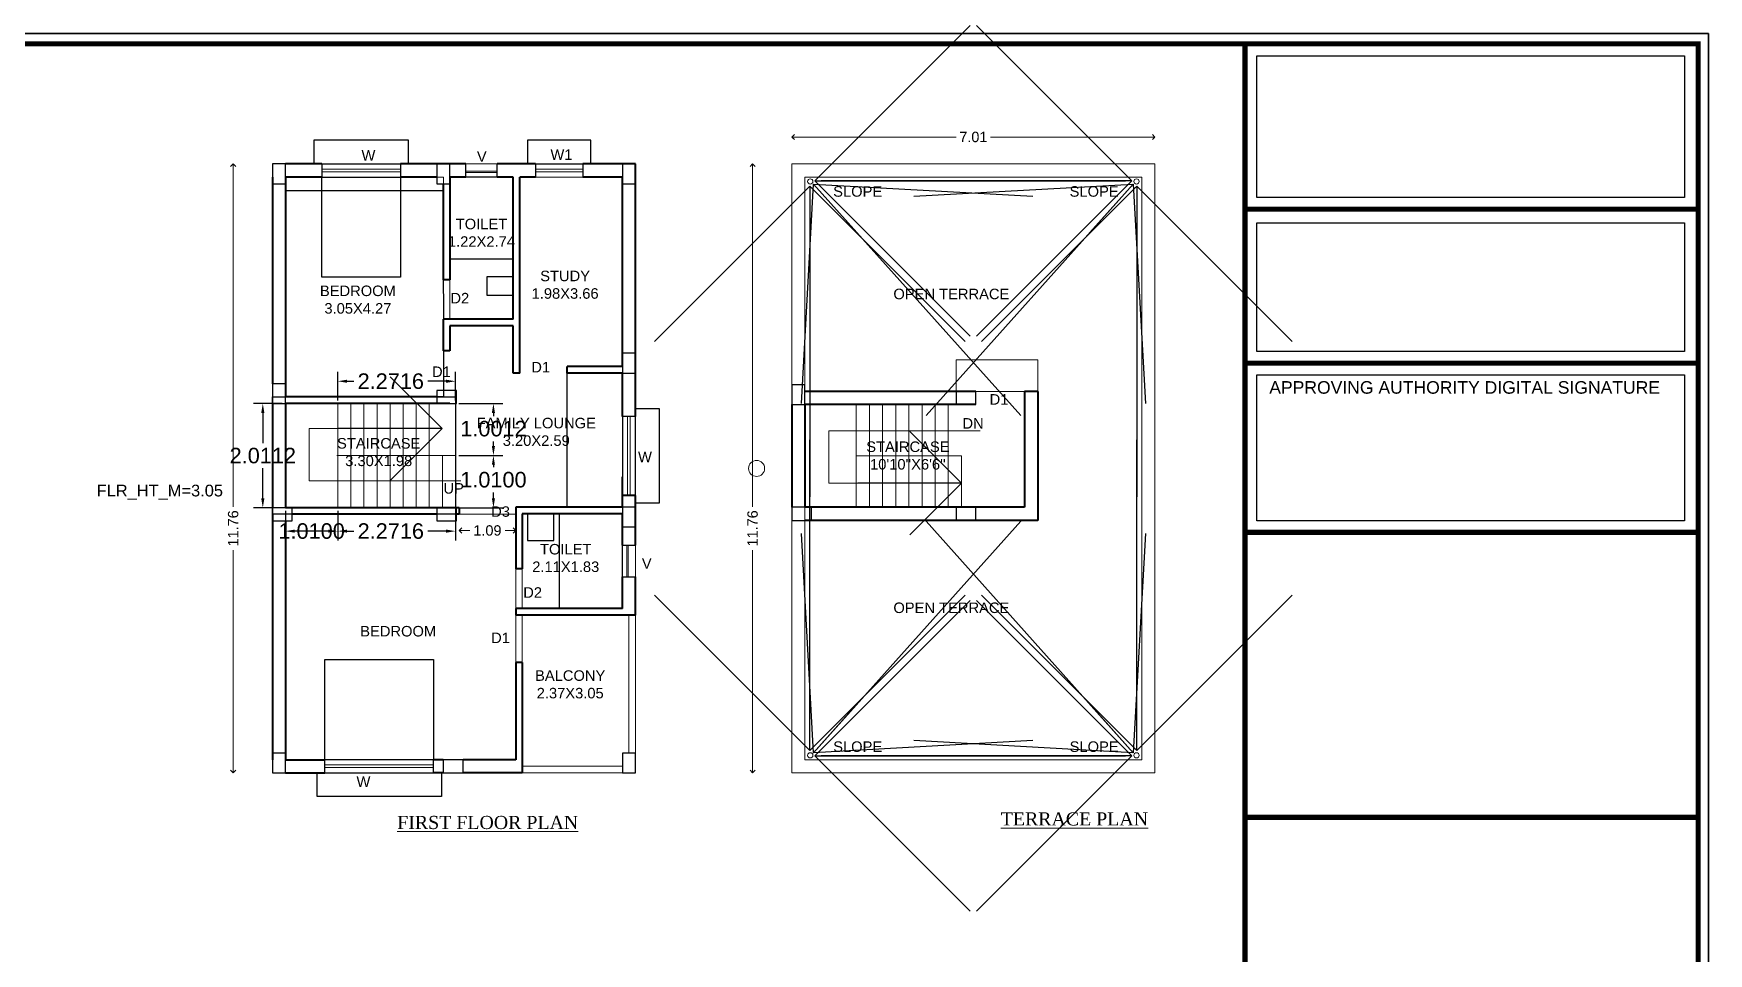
# Model space of a CAD drawing. Header units: metres. Extents: x -9628 to -9500, y 28655 to 28805.
# Drawn here: x -9599.36 to -9567.01, y 28786.89 to 28804.66 of the extents above; entities that cross this region are included whole.
import ezdxf

# ---------------------------------------------------------------- set-up
doc = ezdxf.new("R2010")
doc.units = ezdxf.units.M
doc.header["$PDMODE"] = 34
doc.header["$PDSIZE"] = -15
doc.linetypes.add('CONTINULUS', pattern=[0])
doc.linetypes.add('DASHED', pattern=[0])
for name, color, linetype, plot in [('BLK_1_FLR_0_BATH', 3, 'Continuous', False), ('BLK_1_FLR_1_ROOM_1_LIGHT_VENTILATION_1', 7, 'Continuous', False), ('BLK_1_FLR_1_ROOM_2_LIGHT_VENTILATION_1', 7, 'Continuous', False), ('BLK_1_FLR_1_STAIR_1', 7, 'Continuous', False), ('BLK_1_FLR_1_WATER_CLOSET', 2, 'Continuous', False)]:
    doc.layers.add(name, color=color, linetype=linetype, plot=plot)
for name, color, linetype, lineweight in [('BLK_1_FLR_1_BLT_UP_AREA', 11, 'DASHED', 9), ('BLK_1_FLR_1_EXIT_WIDTH_DOOR', 7, 'Continuous', 0), ('BLK_1_FLR_1_REGULAR_ROOM_1', 1, 'DASHED', 9), ('BLK_1_FLR_1_REGULAR_ROOM_2', 1, 'DASHED', 9), ('BLK_1_FLR_1_ROOF_AREA', 7, 'Continuous', 0), ('BLK_1_FLR_1_STAIR_1_FLIGHT_1', 7, 'Continuous', 0), ('BLK_1_FLR_1_STAIR_1_FLIGHT_2', 7, 'Continuous', 0), ('BLK_1_FLR_1_STAIR_1_LANDING_1', 7, 'Continuous', 0), ('BUA TOTAL', 3, 'Continuous', 30), ('Chajja', 23, 'DASHED', 9), ('column', 1, 'Continuous', 25), ('Dim.', 7, 'Continuous', 13), ('dw text', 94, 'Continuous', 9), ('elevation', 5, 'Continuous', 13), ('FORMAT LINE', 7, 'Continuous', 25), ('PLAN', 7, 'Continuous', 40), ('rm text', 7, 'Continuous', 18), ('RM TXT', 7, 'Continuous', 20), ('SEC LINE', 3, 'Continuous', 20), ('TEXT', 7, 'Continuous', 20), ('TEXT-D-W', 3, 'Continuous', 20), ('WALL', 7, 'Continuous', 25), ('win', 5, 'Continuous', 13)]:
    doc.layers.add(name, color=color, linetype=linetype, lineweight=lineweight)
doc.layers.add('BLK_1_FLR_1_BLT_UP_AREA_DEDUCT', color=25, linetype='Continuous', true_color=0x995f4c, plot=False)
doc.layers.add('BLK_1_FLR_1_CARPET_AREA', color=25, linetype='Continuous', true_color=0x995f4c)
doc.layers.add('BLK_1_FLR_1_CHAJJA', color=7, linetype='Continuous')
doc.styles.add('Arial', font='arial.ttf', dxfattribs={"height": 0.2})
doc.styles.get("Standard").update_dxf_attribs({"font": 'arial.ttf', "height": 0.25})
doc.styles.add('STYLE1', font='arial.ttf', dxfattribs={"height": 0.3})
doc.styles.add('style2', font='arial.ttf', dxfattribs={"height": 0.3})
doc.dimstyles.new('Copy of Standard', dxfattribs={"dimtxt": 9, "dimasz": 2, "dimexe": 0.125, "dimexo": 0.125, "dimgap": 0, "dimtad": 0, "dimtoh": 1, "dimdec": 0, "dimlfac": -1, "dimzin": 0, "dimdsep": 46, "dimlunit": 4, "dimtxsty": 'Arial', "dimblk": 'OBLIQUE', "dimcen": 10, "dimse1": 1, "dimse2": 1, "dimclrd": 54, "dimclre": 252, "dimclrt": 256, "dimadec": 8, "dimazin": 0, "dimtfac": 1, "dimtdec": 0, "dimtofl": 0, "dimtmove": 1, "dimatfit": 3, "dimldrblk": 'OPEN90', "dimfxl": 0.125, "dimtolj": 1, "dimtzin": 0, "dimlwd": 0, "dimlwe": -1, "dimarcsym": 0})
doc.dimstyles.new('INT DIM', dxfattribs={"dimtxt": 0.3, "dimasz": 0.1, "dimexe": 0.18, "dimexo": 0.0625, "dimgap": 0.09, "dimtad": 0, "dimzin": 0, "dimdsep": 46, "dimtxsty": 'style2', "dimblk": 'OPEN90', "dimcen": 0.09, "dimse1": 1, "dimse2": 1, "dimclrd": 250, "dimclrt": 256, "dimadec": 0, "dimazin": 0, "dimtfac": 1, "dimtofl": 0, "dimtmove": 0, "dimatfit": 3, "dimfxl": 0.18, "dimtolj": 1, "dimtzin": 0, "dimlwd": -1, "dimarcsym": 0})
doc.dimstyles.get("Standard").update_dxf_attribs({"dimtxt": 0.9, "dimasz": 0.18, "dimexe": 0.18, "dimexo": 0.0625, "dimgap": 0.09, "dimtad": 0, "dimtih": 1, "dimtoh": 1, "dimdec": 4, "dimzin": 0, "dimdsep": 46, "dimtxsty": 'STYLE1', "dimcen": 0.09, "dimadec": 0, "dimazin": 0, "dimtfac": 1, "dimtdec": 4, "dimtofl": 0, "dimtmove": 0, "dimatfit": 3, "dimfxl": 1, "dimtolj": 1, "dimtzin": 0, "dimarcsym": 0})

# ---------------------------------------------------------------- blocks, each defined once
blk = doc.blocks.new('_Oblique')
at = {"color": 0, "linetype": 'ByBlock', "lineweight": -2}
blk.add_line((-0.5, -0.5), (0.5, 0.5), dxfattribs=at)
blk = doc.blocks.new('_Open90')
at = {"layer": 'PLAN', "color": 0, "lineweight": -2}
for p, q in [((-0.5, 0.5), (0, 0)), ((0, 0), (-1, 0)), ((0, 0), (-0.5, -0.5))]:
    blk.add_line(p, q, dxfattribs=at)
blk = doc.blocks.new('*D12')
at = {"layer": 'Defpoints', "color": 0, "ltscale": 0.05, "transparency": 16777216}
for p in [(-9595.507, 28802.142), (-9594.751, 28802.142), (-9594.751, 28790.382)]:
    blk.add_point(p, dxfattribs=at)
at = {"layer": 'Dim.', "color": 250, "ltscale": 0.05, "transparency": 16777216}
for p, q in [((-9595.507, 28802.042), (-9595.507, 28795.521)), ((-9595.507, 28790.482), (-9595.507, 28794.685))]:
    blk.add_line(p, q, dxfattribs=at)
at = {"layer": 'Dim.', "color": 250, "ltscale": 0.05, "transparency": 16777216, "xscale": 0.1, "yscale": 0.1, "zscale": 0.1}
for p, rotation in [((-9595.507, 28802.142), 90), ((-9595.507, 28790.382), 270)]:
    blk.add_blockref('_Open90', p, dxfattribs=dict(at, rotation=rotation))
at = {"layer": 'Dim.', "ltscale": 0.05, "transparency": 16777216, "insert": (-9595.507, 28795.103), "char_height": 0.2, "attachment_point": 5, "rotation": 90, "style": 'Arial'}
blk.add_mtext('\\A1;11.76', dxfattribs=at)
blk = doc.blocks.new('*D13')
at = {"layer": 'Defpoints', "color": 0, "ltscale": 0.05, "transparency": 16777216}
for p in [(-9584.718, 28802.662), (-9584.718, 28802.142), (-9577.705, 28802.142)]:
    blk.add_point(p, dxfattribs=at)
at = {"layer": 'Dim.', "color": 250, "ltscale": 0.05, "transparency": 16777216}
for p, q in [((-9584.618, 28802.662), (-9581.541, 28802.662)), ((-9577.805, 28802.662), (-9580.882, 28802.662))]:
    blk.add_line(p, q, dxfattribs=at)
at = {"layer": 'Dim.', "color": 250, "ltscale": 0.05, "transparency": 16777216, "xscale": 0.1, "yscale": 0.1, "zscale": 0.1, "rotation": 180}
blk.add_blockref('_Open90', (-9584.718, 28802.662), dxfattribs=at)
at = {"layer": 'Dim.', "color": 250, "ltscale": 0.05, "transparency": 16777216, "xscale": 0.1, "yscale": 0.1, "zscale": 0.1}
blk.add_blockref('_Open90', (-9577.705, 28802.662), dxfattribs=at)
at = {"layer": 'Dim.', "ltscale": 0.05, "transparency": 16777216, "insert": (-9581.212, 28802.662), "char_height": 0.2, "attachment_point": 5, "style": 'Arial'}
blk.add_mtext('\\A1;7.01', dxfattribs=at)
blk = doc.blocks.new('*D14')
at = {"layer": 'Defpoints', "color": 0, "ltscale": 0.05, "transparency": 16777216}
for p in [(-9585.475, 28802.142), (-9584.718, 28802.142), (-9584.718, 28790.382)]:
    blk.add_point(p, dxfattribs=at)
at = {"layer": 'Dim.', "color": 250, "ltscale": 0.05, "transparency": 16777216}
for p, q in [((-9585.475, 28802.042), (-9585.475, 28795.521)), ((-9585.475, 28790.482), (-9585.475, 28794.685))]:
    blk.add_line(p, q, dxfattribs=at)
at = {"layer": 'Dim.', "color": 250, "ltscale": 0.05, "transparency": 16777216, "xscale": 0.1, "yscale": 0.1, "zscale": 0.1}
for p, rotation in [((-9585.475, 28802.142), 90), ((-9585.475, 28790.382), 270)]:
    blk.add_blockref('_Open90', p, dxfattribs=dict(at, rotation=rotation))
at = {"layer": 'Dim.', "ltscale": 0.05, "transparency": 16777216, "insert": (-9585.475, 28795.103), "char_height": 0.2, "attachment_point": 5, "rotation": 90, "style": 'Arial'}
blk.add_mtext('\\A1;11.76', dxfattribs=at)
blk = doc.blocks.new('*D39')
at = {"layer": 'BLK_1_FLR_1_STAIR_1_FLIGHT_1', "color": 0, "lineweight": -2, "transparency": 16777216}
for p, q in [((-9593.487, 28795.44), (-9593.487, 28794.87)), ((-9591.215, 28795.44), (-9591.215, 28794.87)), ((-9593.307, 28795.05), (-9593.178, 28795.05)), ((-9591.395, 28795.05), (-9591.747, 28795.05))]:
    blk.add_line(p, q, dxfattribs=at)
at = {"layer": 'BLK_1_FLR_1_STAIR_1_FLIGHT_1', "color": 0, "transparency": 16777216}
for points in [[(-9593.307, 28795.08), (-9593.307, 28795.02), (-9593.487, 28795.05)], [(-9591.395, 28795.08), (-9591.395, 28795.02), (-9591.215, 28795.05)]]:
    blk.add_solid(points, dxfattribs=at)
at = {"layer": 'Defpoints', "color": 0, "transparency": 16777216}
for p in [(-9593.487, 28795.503), (-9591.215, 28795.503), (-9593.487, 28795.05)]:
    blk.add_point(p, dxfattribs=at)
at = {"layer": 'BLK_1_FLR_1_STAIR_1_FLIGHT_1', "color": 0, "transparency": 16777216, "insert": (-9592.463, 28795.05), "char_height": 0.3, "attachment_point": 5, "style": 'STYLE1'}
blk.add_mtext('\\A1;2.2716', dxfattribs=at)
blk = doc.blocks.new('*D40')
at = {"layer": 'BLK_1_FLR_1_STAIR_1_FLIGHT_1', "color": 0, "lineweight": -2, "transparency": 16777216}
for p, q in [((-9591.152, 28796.513), (-9590.301, 28796.513)), ((-9590.481, 28796.333), (-9590.481, 28796.285)), ((-9590.481, 28795.683), (-9590.481, 28795.799)), ((-9591.152, 28795.503), (-9590.301, 28795.503))]:
    blk.add_line(p, q, dxfattribs=at)
at = {"layer": 'BLK_1_FLR_1_STAIR_1_FLIGHT_1', "color": 0, "transparency": 16777216}
for points in [[(-9590.511, 28796.333), (-9590.451, 28796.333), (-9590.481, 28796.513)], [(-9590.511, 28795.683), (-9590.451, 28795.683), (-9590.481, 28795.503)]]:
    blk.add_solid(points, dxfattribs=at)
at = {"layer": 'Defpoints', "color": 0, "transparency": 16777216}
for p in [(-9591.215, 28796.513), (-9590.481, 28796.513), (-9591.215, 28795.503)]:
    blk.add_point(p, dxfattribs=at)
at = {"layer": 'BLK_1_FLR_1_STAIR_1_FLIGHT_1', "color": 0, "transparency": 16777216, "insert": (-9590.481, 28796.042), "char_height": 0.3, "attachment_point": 5, "style": 'STYLE1'}
blk.add_mtext('\\A1;1.0100', dxfattribs=at)
blk = doc.blocks.new('*D41')
at = {"layer": 'BLK_1_FLR_1_STAIR_1_FLIGHT_2', "color": 0, "lineweight": -2, "transparency": 16777216}
for p, q in [((-9593.487, 28797.576), (-9593.487, 28798.125)), ((-9591.215, 28797.576), (-9591.215, 28798.125)), ((-9593.307, 28797.945), (-9593.178, 28797.945)), ((-9591.395, 28797.945), (-9591.747, 28797.945))]:
    blk.add_line(p, q, dxfattribs=at)
at = {"layer": 'BLK_1_FLR_1_STAIR_1_FLIGHT_2', "color": 0, "transparency": 16777216}
for points in [[(-9593.307, 28797.975), (-9593.307, 28797.915), (-9593.487, 28797.945)], [(-9591.395, 28797.975), (-9591.395, 28797.915), (-9591.215, 28797.945)]]:
    blk.add_solid(points, dxfattribs=at)
at = {"layer": 'Defpoints', "color": 0, "transparency": 16777216}
for p in [(-9593.487, 28797.945), (-9593.487, 28797.514), (-9591.215, 28797.514)]:
    blk.add_point(p, dxfattribs=at)
at = {"layer": 'BLK_1_FLR_1_STAIR_1_FLIGHT_2', "color": 0, "transparency": 16777216, "insert": (-9592.463, 28797.945), "char_height": 0.3, "attachment_point": 5, "style": 'STYLE1'}
blk.add_mtext('\\A1;2.2716', dxfattribs=at)
blk = doc.blocks.new('*D42')
at = {"layer": 'BLK_1_FLR_1_STAIR_1_FLIGHT_2', "color": 0, "lineweight": -2, "transparency": 16777216}
for p, q in [((-9591.152, 28797.514), (-9590.301, 28797.514)), ((-9590.481, 28797.334), (-9590.481, 28797.271)), ((-9590.481, 28796.693), (-9590.481, 28796.784)), ((-9591.152, 28796.513), (-9590.301, 28796.513))]:
    blk.add_line(p, q, dxfattribs=at)
at = {"layer": 'BLK_1_FLR_1_STAIR_1_FLIGHT_2', "color": 0, "transparency": 16777216}
for points in [[(-9590.511, 28797.334), (-9590.451, 28797.334), (-9590.481, 28797.514)], [(-9590.511, 28796.693), (-9590.451, 28796.693), (-9590.481, 28796.513)]]:
    blk.add_solid(points, dxfattribs=at)
at = {"layer": 'Defpoints', "color": 0, "transparency": 16777216}
for p in [(-9591.215, 28797.514), (-9591.215, 28796.513), (-9590.481, 28796.513)]:
    blk.add_point(p, dxfattribs=at)
at = {"layer": 'BLK_1_FLR_1_STAIR_1_FLIGHT_2', "color": 0, "transparency": 16777216, "insert": (-9590.481, 28797.028), "char_height": 0.3, "attachment_point": 5, "style": 'STYLE1'}
blk.add_mtext('\\A1;1.0012', dxfattribs=at)
blk = doc.blocks.new('*D43')
at = {"layer": 'BLK_1_FLR_1_STAIR_1_LANDING_1', "color": 0, "lineweight": -2, "transparency": 16777216}
for p, q in [((-9594.559, 28797.514), (-9595.115, 28797.514)), ((-9594.935, 28797.334), (-9594.935, 28796.751)), ((-9594.935, 28795.683), (-9594.935, 28796.265)), ((-9594.559, 28795.503), (-9595.115, 28795.503))]:
    blk.add_line(p, q, dxfattribs=at)
at = {"layer": 'BLK_1_FLR_1_STAIR_1_LANDING_1', "color": 0, "transparency": 16777216}
for points in [[(-9594.965, 28797.334), (-9594.905, 28797.334), (-9594.935, 28797.514)], [(-9594.965, 28795.683), (-9594.905, 28795.683), (-9594.935, 28795.503)]]:
    blk.add_solid(points, dxfattribs=at)
at = {"layer": 'Defpoints', "color": 0, "transparency": 16777216}
for p in [(-9594.497, 28797.514), (-9594.935, 28795.503), (-9594.497, 28795.503)]:
    blk.add_point(p, dxfattribs=at)
at = {"layer": 'BLK_1_FLR_1_STAIR_1_LANDING_1', "color": 0, "transparency": 16777216, "insert": (-9594.935, 28796.508), "char_height": 0.3, "attachment_point": 5, "style": 'STYLE1'}
blk.add_mtext('\\A1;2.0112', dxfattribs=at)
blk = doc.blocks.new('*D44')
at = {"layer": 'BLK_1_FLR_1_STAIR_1_LANDING_1', "color": 0, "lineweight": -2, "transparency": 16777216}
for p, q in [((-9594.497, 28795.44), (-9594.497, 28794.87)), ((-9593.487, 28795.44), (-9593.487, 28794.87)), ((-9593.667, 28795.05), (-9594.317, 28795.05))]:
    blk.add_line(p, q, dxfattribs=at)
at = {"layer": 'BLK_1_FLR_1_STAIR_1_LANDING_1', "color": 0, "transparency": 16777216}
for points in [[(-9594.317, 28795.08), (-9594.317, 28795.02), (-9594.497, 28795.05)], [(-9593.667, 28795.08), (-9593.667, 28795.02), (-9593.487, 28795.05)]]:
    blk.add_solid(points, dxfattribs=at)
at = {"layer": 'Defpoints', "color": 0, "transparency": 16777216}
for p in [(-9594.497, 28795.503), (-9593.487, 28795.503), (-9594.497, 28795.05)]:
    blk.add_point(p, dxfattribs=at)
at = {"layer": 'BLK_1_FLR_1_STAIR_1_LANDING_1', "color": 0, "transparency": 16777216, "insert": (-9593.992, 28795.05), "char_height": 0.3, "attachment_point": 5, "style": 'STYLE1'}
blk.add_mtext('\\A1;1.0100', dxfattribs=at)
blk = doc.blocks.new('*D53')
at = {"layer": 'BLK_1_FLR_1_EXIT_WIDTH_DOOR', "color": 250, "ltscale": 0.05, "transparency": 16777216}
for p, q in [((-9591.044, 28795.062), (-9590.937, 28795.062)), ((-9590.15, 28795.062), (-9590.256, 28795.062))]:
    blk.add_line(p, q, dxfattribs=at)
at = {"layer": 'Defpoints', "color": 0, "linetype": 'CONTINULUS', "ltscale": 0.05, "transparency": 16777216}
for p in [(-9591.144, 28795.439), (-9590.05, 28795.439), (-9590.05, 28795.062)]:
    blk.add_point(p, dxfattribs=at)
at = {"layer": 'BLK_1_FLR_1_EXIT_WIDTH_DOOR', "color": 250, "linetype": 'CONTINULUS', "ltscale": 0.05, "transparency": 16777216, "xscale": 0.1, "yscale": 0.1, "zscale": 0.1, "rotation": 180}
blk.add_blockref('_Open90', (-9591.144, 28795.062), dxfattribs=at)
at = {"layer": 'BLK_1_FLR_1_EXIT_WIDTH_DOOR', "color": 250, "linetype": 'CONTINULUS', "ltscale": 0.05, "transparency": 16777216, "xscale": 0.1, "yscale": 0.1, "zscale": 0.1}
blk.add_blockref('_Open90', (-9590.05, 28795.062), dxfattribs=at)
at = {"layer": 'BLK_1_FLR_1_EXIT_WIDTH_DOOR', "linetype": 'CONTINULUS', "ltscale": 0.05, "transparency": 16777216, "insert": (-9590.597, 28795.062), "char_height": 0.2, "attachment_point": 5, "style": 'Arial', "bg_fill": 3, "box_fill_scale": 1.1, "bg_fill_color": 9, "bg_fill_true_color": 13158600, "bg_fill_transparency": 0}
blk.add_mtext('\\A1;1.09', dxfattribs=at)

msp = doc.modelspace()

# ---------------------------------------------------------------- linework, layer by layer
at = {"layer": 'BLK_1_FLR_0_BATH', "color": 3}
for points in [[(-9590.09944, 28801.88792), (-9591.32154, 28801.88792), (-9591.32154, 28800.30954), (-9590.09944, 28800.30954)], [(-9587.99124, 28795.38552), (-9589.21334, 28795.38552), (-9589.21334, 28793.55672), (-9587.99124, 28793.55672)]]:
    msp.add_lwpolyline(points, close=True, dxfattribs=at)
at = {"layer": 'BLK_1_FLR_1_BLT_UP_AREA', "color": 11, "linetype": 'CONTINULUS', "ltscale": 0.05}
msp.add_lwpolyline([(-9587.73724, 28790.38172), (-9594.75054, 28790.38172), (-9594.75054, 28802.14192), (-9587.73724, 28802.14192), (-9587.73724, 28790.38172)], close=True, dxfattribs=at)
at = {"layer": 'BLK_1_FLR_1_BLT_UP_AREA_DEDUCT', "color": 11}
msp.add_lwpolyline([(-9589.05804, 28798.10332), (-9587.99124, 28798.10332), (-9587.99124, 28795.51252), (-9589.05804, 28795.51252)], close=True, dxfattribs=at)
at = {"layer": 'BLK_1_FLR_1_CARPET_AREA', "color": 11}
msp.add_lwpolyline([(-9594.49654, 28801.6303), (-9591.44854, 28801.6303), (-9591.44803, 28797.64072), (-9594.49654, 28797.64072)], close=True, dxfattribs=at)
at = {"layer": 'BLK_1_FLR_1_CHAJJA'}
for points in [[(-9592.12164, 28802.59912), (-9593.95044, 28802.59912), (-9593.95044, 28802.14192), (-9592.12164, 28802.14192)], [(-9588.60084, 28802.59912), (-9589.82004, 28802.59912), (-9589.82004, 28802.14192), (-9588.60084, 28802.14192)], [(-9587.28004, 28795.58872), (-9587.73724, 28795.58872), (-9587.73724, 28797.41752), (-9587.28004, 28797.41752)], [(-9591.48682, 28789.92452), (-9593.88694, 28789.92452), (-9593.88694, 28790.38172), (-9591.48682, 28790.38172)]]:
    msp.add_lwpolyline(points, close=True, dxfattribs=at)
at = {"layer": 'BLK_1_FLR_1_REGULAR_ROOM_1', "color": 1, "linetype": 'CONTINULUS', "ltscale": 0.05}
msp.add_lwpolyline([(-9594.49654, 28801.88792), (-9591.44803, 28801.88792), (-9591.44803, 28797.64072), (-9594.49654, 28797.64072)], close=True, dxfattribs=at)
at = {"layer": 'BLK_1_FLR_1_REGULAR_ROOM_2', "color": 1, "linetype": 'CONTINULUS', "ltscale": 0.05}
msp.add_lwpolyline([(-9594.49654, 28795.37552), (-9590.05026, 28795.37552), (-9590.05052, 28790.63572), (-9594.49679, 28790.63572)], close=True, dxfattribs=at)
at = {"layer": 'BLK_1_FLR_1_ROOF_AREA', "linetype": 'CONTINULUS', "ltscale": 0.05}
msp.add_lwpolyline([(-9577.95899, 28790.63572), (-9584.46428, 28790.63572), (-9584.46428, 28801.88792), (-9577.95899, 28801.88792), (-9577.95899, 28790.63572)], close=True, dxfattribs=at)
at = {"layer": 'BLK_1_FLR_1_ROOM_1_LIGHT_VENTILATION_1', "color": 114, "linetype": 'CONTINULUS', "ltscale": 0.05, "true_color": 0x139b48}
msp.add_lwpolyline([(-9593.79804, 28801.88792), (-9592.27404, 28801.88792), (-9592.27404, 28799.95294), (-9593.79804, 28799.95294)], close=True, dxfattribs=at)
at = {"layer": 'BLK_1_FLR_1_ROOM_2_LIGHT_VENTILATION_1', "color": 114, "linetype": 'CONTINULUS', "ltscale": 0.05, "true_color": 0x139b48}
msp.add_lwpolyline([(-9593.73454, 28792.5707), (-9591.63922, 28792.5707), (-9591.63922, 28790.63572), (-9593.73454, 28790.63572)], close=True, dxfattribs=at)
at = {"layer": 'BLK_1_FLR_1_STAIR_1'}
msp.add_lwpolyline([(-9591.21494, 28795.37552), (-9594.75054, 28795.37552), (-9594.75054, 28797.64072), (-9591.21494, 28797.64072), (-9591.21494, 28795.50252)], close=True, dxfattribs=at)
at = {"layer": 'BLK_1_FLR_1_STAIR_1_FLIGHT_1', "color": 3}
for p, q in [((-9593.48654, 28796.51252), (-9593.48654, 28795.50252)), ((-9593.23414, 28796.51252), (-9593.23414, 28795.50252)), ((-9592.98174, 28796.51252), (-9592.98174, 28795.50252)), ((-9592.72934, 28796.51252), (-9592.72934, 28795.50252)), ((-9592.47694, 28796.51252), (-9592.47694, 28795.50252)), ((-9592.22454, 28796.51252), (-9592.22454, 28795.50252)), ((-9591.97214, 28796.51252), (-9591.97214, 28795.50252)), ((-9591.71974, 28796.51252), (-9591.71974, 28795.50252)), ((-9591.46734, 28796.51252), (-9591.46734, 28795.50252))]:
    msp.add_line(p, q, dxfattribs=at)
at = {"layer": 'BLK_1_FLR_1_STAIR_1_FLIGHT_1'}
msp.add_lwpolyline([(-9591.21494, 28795.50252), (-9591.21494, 28796.51252), (-9593.48654, 28796.51252), (-9593.48654, 28795.50252), (-9591.21494, 28795.50252)], close=True, dxfattribs=at)
at = {"layer": 'BLK_1_FLR_1_STAIR_1_FLIGHT_2', "color": 3}
for p, q in [((-9593.48654, 28796.51252), (-9593.48654, 28797.51372)), ((-9593.23414, 28796.51252), (-9593.23414, 28797.51372)), ((-9592.98174, 28796.51252), (-9592.98174, 28797.51372)), ((-9592.72934, 28796.51252), (-9592.72934, 28797.51372)), ((-9592.47694, 28796.51252), (-9592.47694, 28797.51372)), ((-9592.22454, 28796.51252), (-9592.22454, 28797.51372)), ((-9591.97214, 28797.51372), (-9591.97214, 28796.51252)), ((-9591.71974, 28797.51372), (-9591.71974, 28796.51252))]:
    msp.add_line(p, q, dxfattribs=at)
at = {"layer": 'BLK_1_FLR_1_STAIR_1_FLIGHT_2'}
msp.add_lwpolyline([(-9591.21494, 28796.51252), (-9593.48654, 28796.51252), (-9593.48654, 28797.51372), (-9591.21494, 28797.51372), (-9591.21494, 28796.51252)], close=True, dxfattribs=at)
at = {"layer": 'BLK_1_FLR_1_STAIR_1_LANDING_1'}
msp.add_lwpolyline([(-9593.48654, 28795.50252), (-9594.49654, 28795.50252), (-9594.49654, 28797.51372), (-9593.48654, 28797.51372), (-9593.48654, 28795.50252)], close=True, dxfattribs=at)
at = {"layer": 'BLK_1_FLR_1_WATER_CLOSET', "color": 3, "linetype": 'CONTINULUS', "ltscale": 0.05}
for points in [[(-9590.09944, 28799.9633), (-9590.60681, 28799.9633), (-9590.60681, 28799.61034), (-9590.09944, 28799.61034)], [(-9589.3174, 28795.38552), (-9589.82476, 28795.38552), (-9589.82476, 28794.86915), (-9589.3174, 28794.86915)]]:
    msp.add_lwpolyline(points, close=True, dxfattribs=at)
at = {"layer": 'BUA TOTAL', "linetype": 'CONTINULUS', "ltscale": 0.05}
msp.add_lwpolyline([(-9626.41399, 28762.61137), (-9626.41399, 28804.66137), (-9567.01399, 28804.66137), (-9567.01399, 28762.61137)], close=True, dxfattribs=at)
at = {"layer": 'Chajja', "ltscale": 20}
for points in [[(-9592.12164, 28802.14192), (-9592.12164, 28802.59912), (-9593.95044, 28802.59912), (-9593.95044, 28802.14192)], [(-9588.60084, 28802.14192), (-9588.60084, 28802.59912), (-9589.82004, 28802.59912), (-9589.82004, 28802.14192)], [(-9579.96848, 28797.74772), (-9579.96848, 28798.35732), (-9581.54328, 28798.35732), (-9581.54328, 28797.74772)], [(-9587.73724, 28795.58872), (-9587.28004, 28795.58872), (-9587.28004, 28797.41752), (-9587.73724, 28797.41752)], [(-9593.88694, 28790.38172), (-9593.88694, 28789.92452), (-9591.48682, 28789.92452), (-9591.48682, 28790.38172)]]:
    msp.add_lwpolyline(points, dxfattribs=at)
at = {"layer": 'column'}
for points in [[(-9594.75054, 28802.14192), (-9594.75054, 28801.76092), (-9594.49654, 28801.76092), (-9594.49654, 28802.14192)], [(-9591.57554, 28802.14192), (-9591.57554, 28801.76092), (-9591.32154, 28801.76092), (-9591.32154, 28802.14192)], [(-9587.99124, 28802.14192), (-9587.99124, 28801.76092), (-9587.73724, 28801.76092), (-9587.73724, 28802.14192)], [(-9587.99124, 28798.48432), (-9587.99124, 28798.10332), (-9587.73724, 28798.10332), (-9587.73724, 28798.48432)], [(-9594.75054, 28797.89472), (-9594.75054, 28797.51372), (-9594.49654, 28797.51372), (-9594.49654, 28797.89472)], [(-9591.57554, 28797.51372), (-9591.19454, 28797.51372), (-9591.19454, 28797.76772), (-9591.57554, 28797.76772)], [(-9584.71828, 28797.87472), (-9584.71828, 28797.49372), (-9584.46428, 28797.49372), (-9584.46428, 28797.87472)], [(-9581.54328, 28797.49372), (-9581.16228, 28797.49372), (-9581.16228, 28797.74772), (-9581.54328, 28797.74772)], [(-9594.75054, 28795.24852), (-9594.36954, 28795.24852), (-9594.36954, 28795.50252), (-9594.75054, 28795.50252)], [(-9591.57554, 28795.24852), (-9591.19454, 28795.24852), (-9591.19454, 28795.50252), (-9591.57554, 28795.50252)], [(-9587.99124, 28795.51252), (-9587.99124, 28795.13152), (-9587.73724, 28795.13152), (-9587.73724, 28795.51252)], [(-9584.71828, 28795.25852), (-9584.33728, 28795.25852), (-9584.33728, 28795.51252), (-9584.71828, 28795.51252)], [(-9581.54328, 28795.25852), (-9581.16228, 28795.25852), (-9581.16228, 28795.51252), (-9581.54328, 28795.51252)], [(-9594.75054, 28790.76272), (-9594.75054, 28790.38172), (-9594.49654, 28790.38172), (-9594.49654, 28790.76272)], [(-9591.44854, 28790.38172), (-9591.06754, 28790.38172), (-9591.06754, 28790.63572), (-9591.44854, 28790.63572)], [(-9587.99124, 28790.76272), (-9587.99124, 28790.38172), (-9587.73724, 28790.38172), (-9587.73724, 28790.76272)]]:
    msp.add_lwpolyline(points, close=True, dxfattribs=at)
at = {"layer": 'elevation', "ltscale": 0.9}
for p, q in [((-9592.27404, 28802.14192), (-9593.79804, 28802.14192)), ((-9592.27404, 28802.04118), (-9593.79804, 28802.04118)), ((-9592.27404, 28801.99038), (-9593.79804, 28801.99038)), ((-9592.27404, 28801.88792), (-9593.79804, 28801.88792)), ((-9588.75324, 28802.14192), (-9589.66764, 28802.14192)), ((-9588.75324, 28802.04118), (-9589.66764, 28802.04118)), ((-9588.75324, 28801.99038), (-9589.66764, 28801.99038)), ((-9588.75324, 28801.88792), (-9589.66764, 28801.88792)), ((-9587.99124, 28795.74112), (-9587.99124, 28797.26512)), ((-9587.88878, 28795.74112), (-9587.88878, 28797.26512)), ((-9587.83798, 28795.74112), (-9587.83798, 28797.26512)), ((-9587.73724, 28795.74112), (-9587.73724, 28797.26512)), ((-9593.73454, 28790.63572), (-9591.63922, 28790.63572)), ((-9593.73454, 28790.53326), (-9591.63922, 28790.53326)), ((-9593.73454, 28790.48246), (-9591.63922, 28790.48246)), ((-9593.73454, 28790.38172), (-9591.63922, 28790.38172))]:
    msp.add_line(p, q, dxfattribs=at)
at = {"layer": 'FORMAT LINE', "ltscale": 0.1}
for points in [[(-9626.41399, 28762.61137), (-9567.01399, 28762.61137), (-9567.01399, 28804.66137), (-9626.41399, 28804.66137)], [(-9575.73784, 28804.23104), (-9567.47698, 28804.23104), (-9567.47698, 28801.49512), (-9575.73784, 28801.49512)], [(-9575.73784, 28801.00211), (-9567.47698, 28801.00211), (-9567.47698, 28798.52047), (-9575.73784, 28798.52047)], [(-9575.73784, 28798.06743), (-9567.47698, 28798.06743), (-9567.47698, 28795.25186), (-9575.73784, 28795.25186)]]:
    msp.add_lwpolyline(points, close=True, dxfattribs=at)
at = {"layer": 'FORMAT LINE', "ltscale": 0.1, "const_width": 0.1}
msp.add_lwpolyline([(-9626.21399, 28762.85107), (-9567.21399, 28762.85107), (-9567.21399, 28804.46137), (-9626.21399, 28804.46137)], close=True, dxfattribs=at)
for points in [[(-9575.96467, 28762.86299), (-9575.96467, 28804.46137)], [(-9575.96467, 28801.26939), (-9567.21399, 28801.26939)], [(-9575.96467, 28798.29473), (-9567.21399, 28798.29473)], [(-9575.96467, 28795.02613), (-9567.21399, 28795.02613)], [(-9575.96467, 28789.52103), (-9567.21399, 28789.52103)]]:
    msp.add_lwpolyline(points, dxfattribs=at)
at = {"layer": 'PLAN', "ltscale": 10}
for p, q in [((-9594.75054, 28801.88792), (-9594.75054, 28797.89472)), ((-9593.79804, 28802.14192), (-9594.49654, 28802.14192)), ((-9593.79804, 28801.88792), (-9594.49654, 28801.88792)), ((-9594.49654, 28801.88792), (-9594.49654, 28797.64072)), ((-9591.01529, 28802.14192), (-9592.27404, 28802.14192)), ((-9591.57554, 28801.88792), (-9592.27404, 28801.88792)), ((-9591.01529, 28801.88792), (-9591.32154, 28801.88792)), ((-9591.32154, 28801.88792), (-9591.32154, 28799.90672)), ((-9589.66764, 28802.14192), (-9590.40569, 28802.14192)), ((-9590.09944, 28801.88792), (-9590.40569, 28801.88792)), ((-9590.09944, 28799.14472), (-9590.09944, 28801.88792)), ((-9589.97244, 28798.10332), (-9589.97244, 28801.88792)), ((-9589.66764, 28801.88792), (-9589.97244, 28801.88792)), ((-9587.73724, 28802.14192), (-9588.75324, 28802.14192)), ((-9587.99124, 28801.88792), (-9588.75324, 28801.88792)), ((-9587.99124, 28798.23032), (-9587.99124, 28801.88792)), ((-9587.73724, 28797.26512), (-9587.73724, 28802.14192)), ((-9591.44854, 28801.76092), (-9591.44854, 28799.90672)), ((-9591.32154, 28799.90672), (-9591.44854, 28799.90672)), ((-9590.09944, 28799.14472), (-9591.44854, 28799.14472)), ((-9591.44854, 28799.14472), (-9591.44854, 28798.53512)), ((-9590.09944, 28799.01772), (-9591.32154, 28799.01772)), ((-9591.32154, 28799.01772), (-9591.32154, 28798.53512)), ((-9590.09944, 28798.10332), (-9590.09944, 28799.01772)), ((-9591.32154, 28798.53512), (-9591.44854, 28798.53512)), ((-9589.97244, 28798.10332), (-9590.09944, 28798.10332)), ((-9589.05804, 28798.10332), (-9589.05804, 28798.23032)), ((-9587.99124, 28798.23032), (-9589.05804, 28798.23032)), ((-9587.99124, 28798.10332), (-9589.05804, 28798.10332)), ((-9587.99124, 28797.26512), (-9587.99124, 28798.10332)), ((-9581.16228, 28797.74772), (-9584.46428, 28797.74772)), ((-9579.96848, 28797.74772), (-9580.22248, 28797.74772)), ((-9580.22248, 28797.74772), (-9580.22248, 28795.51252)), ((-9579.96848, 28797.74772), (-9579.96848, 28795.25852)), ((-9594.75054, 28797.51372), (-9594.75054, 28795.50252)), ((-9591.57554, 28797.64072), (-9594.49654, 28797.64072)), ((-9591.32154, 28797.51372), (-9594.49654, 28797.51372)), ((-9594.49654, 28797.51372), (-9594.49654, 28795.50252)), ((-9584.71828, 28797.49372), (-9584.71828, 28795.51252)), ((-9581.16228, 28797.49372), (-9584.46428, 28797.49372)), ((-9584.46428, 28797.49372), (-9584.46428, 28795.51252)), ((-9587.99124, 28795.51252), (-9587.99124, 28796.09689)), ((-9587.73724, 28795.74112), (-9587.99124, 28795.74112)), ((-9587.73724, 28794.77592), (-9587.73724, 28795.74112)), ((-9591.14374, 28795.50252), (-9594.49654, 28795.50252)), ((-9591.14374, 28795.50252), (-9591.14374, 28795.37552)), ((-9587.99124, 28795.51252), (-9590.04994, 28795.51252)), ((-9590.04994, 28795.51252), (-9590.04994, 28794.31872)), ((-9587.99124, 28795.38552), (-9589.92294, 28795.38552)), ((-9589.92294, 28795.38552), (-9589.92294, 28794.31872)), ((-9587.99124, 28794.77592), (-9587.99124, 28795.38552)), ((-9580.22248, 28795.51252), (-9584.46428, 28795.51252)), ((-9594.75054, 28795.37552), (-9594.75054, 28790.63572)), ((-9594.49654, 28795.24852), (-9594.49654, 28790.63572)), ((-9591.57554, 28795.37552), (-9594.36954, 28795.37552)), ((-9591.14374, 28795.37552), (-9591.19454, 28795.37552)), ((-9579.96848, 28795.25852), (-9584.46428, 28795.25852)), ((-9589.92294, 28794.31872), (-9590.04994, 28794.31872)), ((-9587.99124, 28793.55672), (-9587.99124, 28794.16632)), ((-9587.73724, 28793.42972), (-9587.73724, 28794.16632)), ((-9587.99124, 28793.55672), (-9590.04994, 28793.55672)), ((-9590.04994, 28793.55672), (-9590.04994, 28793.42972)), ((-9587.73724, 28793.42972), (-9590.04994, 28793.42972)), ((-9589.92294, 28792.51532), (-9590.04994, 28792.51532)), ((-9590.04994, 28792.51532), (-9590.04994, 28790.63572)), ((-9589.92294, 28792.51532), (-9589.92294, 28790.38172)), ((-9594.49654, 28790.63572), (-9593.73454, 28790.63572)), ((-9591.44854, 28790.63572), (-9591.63922, 28790.63572)), ((-9590.04994, 28790.63572), (-9591.06754, 28790.63572)), ((-9594.49654, 28790.38172), (-9593.73454, 28790.38172)), ((-9591.44854, 28790.38172), (-9591.63922, 28790.38172)), ((-9589.92294, 28790.38172), (-9591.06754, 28790.38172))]:
    msp.add_line(p, q, dxfattribs=at)
at = {"layer": 'SEC LINE', "ltscale": 0.5}
msp.add_circle((-9585.39759, 28796.26098), 0.15457, dxfattribs=at)
at = {"layer": 'WALL'}
for p, q in [((-9593.79804, 28802.14192), (-9593.79804, 28801.88792)), ((-9592.27404, 28802.14192), (-9592.27404, 28801.88792)), ((-9589.66764, 28802.14192), (-9589.66764, 28801.88792)), ((-9588.75324, 28802.14192), (-9588.75324, 28801.88792)), ((-9587.73724, 28797.26512), (-9587.99124, 28797.26512)), ((-9593.73454, 28790.38172), (-9593.73454, 28790.63572)), ((-9591.63922, 28790.38172), (-9591.63922, 28790.63572))]:
    msp.add_line(p, q, dxfattribs=at)
at = {"layer": 'WALL', "ltscale": 0.5}
for p, q in [((-9591.01529, 28801.88792), (-9591.01529, 28802.14192)), ((-9590.40569, 28801.88792), (-9590.40569, 28802.14192)), ((-9587.99124, 28794.77592), (-9587.73724, 28794.77592)), ((-9587.99124, 28794.16632), (-9587.73724, 28794.16632))]:
    msp.add_line(p, q, dxfattribs=at)
at = {"layer": 'win', "ltscale": 0.5}
for p, q in [((-9591.01529, 28802.14192), (-9590.40569, 28802.14192)), ((-9591.01529, 28802.00222), (-9590.40569, 28802.00222)), ((-9591.01529, 28801.97682), (-9590.40569, 28801.97682)), ((-9591.01529, 28801.88792), (-9590.40569, 28801.88792)), ((-9587.99124, 28794.77592), (-9587.99124, 28794.16632)), ((-9587.90234, 28794.77592), (-9587.90234, 28794.16632)), ((-9587.87694, 28794.77592), (-9587.87694, 28794.16632)), ((-9587.73724, 28794.77592), (-9587.73724, 28794.16632))]:
    msp.add_line(p, q, dxfattribs=at)
at = {"layer": 'win'}
for p, q in [((-9591.32154, 28799.90672), (-9591.32154, 28799.14472)), ((-9581.16228, 28797.74772), (-9580.22248, 28797.74772)), ((-9593.48654, 28795.50252), (-9593.48654, 28797.51372)), ((-9593.23414, 28795.50252), (-9593.23414, 28797.51372)), ((-9592.98174, 28795.50252), (-9592.98174, 28797.51372)), ((-9592.72934, 28795.50252), (-9592.72934, 28797.51372)), ((-9592.47694, 28795.50252), (-9592.47694, 28797.51372)), ((-9592.22454, 28795.50252), (-9592.22454, 28797.51372)), ((-9591.97214, 28795.50252), (-9591.97214, 28797.51372)), ((-9591.71974, 28795.50252), (-9591.71974, 28797.51372)), ((-9583.47368, 28797.49372), (-9583.47368, 28795.51252)), ((-9583.21968, 28797.49372), (-9583.21968, 28795.51252)), ((-9582.96568, 28797.49372), (-9582.96568, 28795.51252)), ((-9582.71168, 28797.49372), (-9582.71168, 28795.51252)), ((-9582.45768, 28797.49372), (-9582.45768, 28795.51252)), ((-9582.20368, 28797.49372), (-9582.20368, 28795.51252)), ((-9581.94968, 28797.49372), (-9581.94968, 28795.51252)), ((-9581.69568, 28797.49372), (-9581.69568, 28795.51252)), ((-9591.47394, 28796.51252), (-9593.50594, 28796.51252)), ((-9591.46734, 28795.50252), (-9591.46734, 28796.51252)), ((-9581.44168, 28796.50312), (-9583.47368, 28796.50312)), ((-9581.44168, 28796.50312), (-9581.44168, 28795.51252)), ((-9589.92294, 28794.31872), (-9589.92294, 28793.55672)), ((-9589.92294, 28792.51532), (-9589.92294, 28793.42972)), ((-9587.86424, 28793.42972), (-9587.86424, 28790.76272)), ((-9587.73724, 28793.42972), (-9587.73724, 28790.38172)), ((-9587.99124, 28790.50872), (-9589.92294, 28790.50872)), ((-9587.73724, 28790.38172), (-9589.92294, 28790.38172))]:
    msp.add_line(p, q, dxfattribs=at)
for points in [[(-9584.71828, 28802.14192), (-9577.70499, 28802.14192), (-9577.70499, 28790.38172), (-9584.71828, 28790.38172)], [(-9584.46428, 28801.88792), (-9577.95899, 28801.88792), (-9577.95899, 28790.63572), (-9584.46428, 28790.63572)]]:
    msp.add_lwpolyline(points, close=True, dxfattribs=at)
at = {"layer": 'win', "linetype": 'Continuous'}
for centre in [(-9584.36176, 28801.8041), (-9578.0615, 28801.8041), (-9584.36176, 28790.71954), (-9578.0615, 28790.71954)]:
    msp.add_circle(centre, 0.0508, dxfattribs=at)

# ---------------------------------------------------------------- texts
at = {"layer": 'BLK_1_FLR_1_STAIR_1', "insert": (-9595.70384, 28795.65464), "char_height": 0.2269438, "width": 2.4207342, "attachment_point": 9}
msp.add_mtext('FLR_HT_M=3.05', dxfattribs=at)
at = {"layer": 'dw text', "linetype": 'CONTINULUS', "ltscale": 0.05, "insert": (-9575.49725, 28797.94656), "char_height": 0.2425176, "attachment_point": 1, "style": 'Arial'}
msp.add_mtext_dynamic_manual_height_columns('APPROVING AUTHORITY DIGITAL SIGNATURE', width=9.7144547, gutter_width=1.21259, heights=[0], dxfattribs=at)
at = {"layer": 'rm text', "ltscale": 0.9, "char_height": 0.1599997, "width": 2.5285281, "attachment_point": 1, "style": 'STYLE1'}
for insert in [(-9583.91915, 28801.71222), (-9579.3527, 28801.71222), (-9583.91915, 28790.98938), (-9579.3527, 28790.98938)]:
    msp.add_mtext('{\\H1.27x;SLOPE}   ', dxfattribs=dict(at, insert=insert))
at = {"layer": 'RM TXT', "char_height": 0.2032, "attachment_point": 5, "style": 'Arial'}
for s, insert in [('TOILET\\P1.22X2.74', (-9590.71184, 28800.81262)), ('STUDY\\P1.98X3.66', (-9589.09635, 28799.80808)), ('BEDROOM\\P3.05X4.27', (-9593.09846, 28799.5204)), ('OPEN TERRACE', (-9581.63656, 28799.62919)), ('FAMILY LOUNGE\\P3.20X2.59', (-9589.65367, 28796.96632)), ('DN', (-9581.21738, 28797.1313)), ('STAIRCASE\\P3.30X1.98', (-9592.69652, 28796.57556)), ("STAIRCASE\\P10'10''X6'6''", (-9582.47626, 28796.50934)), ('UP', (-9591.24964, 28795.87494)), ('TOILET\\P2.11X1.83', (-9589.08415, 28794.5301)), ('OPEN TERRACE', (-9581.63656, 28793.56824)), ('BEDROOM', (-9592.32021, 28793.1156)), ('BALCONY\\P2.37X3.05', (-9588.99841, 28792.08943))]:
    msp.add_mtext_dynamic_manual_height_columns(s, width=66.9498533, gutter_width=1, heights=[0], dxfattribs=dict(at, insert=insert))
at = {"layer": 'TEXT', "char_height": 0.254, "attachment_point": 9}
for s, insert in [('{\\fTimes New Roman|b0|i0|c0|p18;\\LTERRACE PLAN}', (-9577.83798, 28789.36142)), ('{\\fTimes New Roman|b0|i0|c0|p18;\\LFIRST FLOOR PLAN}', (-9588.84299, 28789.2927))]:
    msp.add_mtext_dynamic_manual_height_columns(s, width=382.9577189, gutter_width=654.99074, heights=[37.45489], dxfattribs=dict(at, insert=insert))
at = {"layer": 'TEXT-D-W', "style": 'STYLE1'}
for p in [(-9590.8006, 28802.18468), (-9587.61428, 28794.32371)]:
    msp.add_text('V', height=0.2032, dxfattribs=at).set_placement(p)
at = {"layer": 'TEXT-D-W', "char_height": 0.2032, "attachment_point": 5, "style": 'STYLE1'}
for s, insert in [('W', (-9592.89488, 28802.30806)), ('W1', (-9589.16672, 28802.32231)), ('D2', (-9591.13026, 28799.55003)), ('D1', (-9589.56806, 28798.21638)), ('D1', (-9591.48569, 28798.12864)), ('D1', (-9580.71632, 28797.5942)), ('W', (-9587.55402, 28796.48171)), ('D2', (-9589.7234, 28793.86501)), ('D1', (-9590.34379, 28792.98866)), ('W', (-9592.99146, 28790.21001))]:
    msp.add_mtext_dynamic_manual_height_columns(s, width=66.9498533, gutter_width=1, heights=[0], dxfattribs=dict(at, insert=insert))

# ---------------------------------------------------------------- dimensions: what is measured, and where the dimension line sits
at = {"layer": 'BLK_1_FLR_1_STAIR_1_FLIGHT_1', "color": 2}
dim = msp.add_linear_dim(base=(-9590.48089, 28796.51252), p1=(-9591.21494, 28795.50252), p2=(-9591.21494, 28796.51252), angle=270, dimstyle='Standard', dxfattribs=at)
dim.commit()
dim.dimension.update_dxf_attribs({"geometry": '*D40', "text_midpoint": (-9590.48089, 28796.0419), "dimtype": 160})
at = {"layer": 'BLK_1_FLR_1_STAIR_1_FLIGHT_1', "color": 1}
dim = msp.add_linear_dim(base=(-9593.48654, 28795.04951), p1=(-9591.21494, 28795.50252), p2=(-9593.48654, 28795.50252), angle=180, dimstyle='Standard', dxfattribs=at)
dim.commit()
dim.dimension.update_dxf_attribs({"geometry": '*D39', "text_midpoint": (-9592.46264, 28795.04951), "dimtype": 160})
at = {"layer": 'BLK_1_FLR_1_STAIR_1_FLIGHT_2', "color": 1}
dim = msp.add_linear_dim(base=(-9593.48654, 28797.94505), p1=(-9591.21494, 28797.51372), p2=(-9593.48654, 28797.51372), angle=180, dimstyle='Standard', dxfattribs=at)
dim.commit()
dim.dimension.update_dxf_attribs({"geometry": '*D41', "text_midpoint": (-9592.46264, 28797.94505), "dimtype": 160})
at = {"layer": 'BLK_1_FLR_1_STAIR_1_FLIGHT_2', "color": 2}
dim = msp.add_linear_dim(base=(-9590.48131, 28796.51252), p1=(-9591.21494, 28797.51372), p2=(-9591.21494, 28796.51252), angle=270, dimstyle='Standard', dxfattribs=at)
dim.commit()
dim.dimension.update_dxf_attribs({"geometry": '*D42', "text_midpoint": (-9590.48131, 28797.02752), "dimtype": 160})
at = {"layer": 'BLK_1_FLR_1_STAIR_1_LANDING_1', "color": 2}
dim = msp.add_linear_dim(base=(-9594.93466, 28795.50252), p1=(-9594.49654, 28797.51372), p2=(-9594.49654, 28795.50252), angle=270, dimstyle='Standard', dxfattribs=at)
dim.commit()
dim.dimension.update_dxf_attribs({"geometry": '*D43', "text_midpoint": (-9594.93466, 28796.50812)})
at = {"layer": 'BLK_1_FLR_1_STAIR_1_LANDING_1', "color": 1}
dim = msp.add_linear_dim(base=(-9594.49654, 28795.04951), p1=(-9593.48654, 28795.50252), p2=(-9594.49654, 28795.50252), angle=180, dimstyle='Standard', dxfattribs=at)
dim.commit()
dim.dimension.update_dxf_attribs({"geometry": '*D44', "text_midpoint": (-9593.99154, 28795.04951), "dimtype": 160})
at = {"layer": 'Dim.', "ltscale": 0.05}
dim = msp.add_linear_dim(base=(-9584.71828, 28802.66174), p1=(-9577.70499, 28802.14192), p2=(-9584.71828, 28802.14192), angle=180, dimstyle='INT DIM', override={"dimtxsty": 'Arial', "dimfxl": 0.125, "dimfxlon": 1, "dimarcsym": 1}, dxfattribs=at)
dim.commit()
dim.dimension.update_dxf_attribs({"geometry": '*D13', "text_midpoint": (-9581.21163, 28802.66174)})
for base, p1, p2, picture, middle in [((-9595.50678, 28802.14192), (-9594.75054, 28790.38172), (-9594.75054, 28802.14192), '*D12', (-9595.50678, 28795.10272)), ((-9585.47452, 28802.14192), (-9584.71828, 28790.38172), (-9584.71828, 28802.14192), '*D14', (-9585.47452, 28795.10272))]:
    dim = msp.add_linear_dim(base=base, p1=p1, p2=p2, angle=90, dimstyle='INT DIM', override={"dimtxsty": 'Arial', "dimfxl": 0.125, "dimfxlon": 1, "dimarcsym": 1}, dxfattribs=at)
    dim.commit()
    dim.dimension.update_dxf_attribs({"geometry": picture, "text_midpoint": middle, "dimtype": 160})

# ---------------------------------------------------------------- leaders
for points in [[(-9584.36713, 28801.71254), (-9584.3672, 28800.73217)], [(-9584.29837, 28801.75296), (-9583.46169, 28800.81817)], [(-9584.27341, 28801.81412), (-9583.29303, 28801.81405)], [(-9578.14986, 28801.81412), (-9579.13023, 28801.81405)], [(-9578.1249, 28801.75296), (-9578.96158, 28800.81817)], [(-9578.05614, 28801.71254), (-9578.05607, 28800.73217)], [(-9584.36713, 28790.8111), (-9584.3672, 28791.79147)], [(-9584.29837, 28790.77069), (-9583.46169, 28791.70547)], [(-9578.1249, 28790.77069), (-9578.96158, 28791.70547)], [(-9578.05614, 28790.8111), (-9578.05607, 28791.79147)], [(-9584.27341, 28790.70952), (-9583.29303, 28790.70959)], [(-9578.14986, 28790.70952), (-9579.13023, 28790.70959)]]:
    msp.add_leader(points, dimstyle='Copy of Standard', override={"dimasz": 6, "dimclrd": 5})
at = {"layer": 'PLAN', "ltscale": 10}
for points in [[(-9591.47394, 28797.03028), (-9594.03801, 28797.03028), (-9594.03801, 28796.02118), (-9591.11097, 28796.02118)], [(-9581.44168, 28795.97596), (-9584.00575, 28795.97596), (-9584.00575, 28796.98506), (-9581.07871, 28796.98506)]]:
    msp.add_leader(points, dimstyle='Copy of Standard', override={"dimtxt": 10, "dimgap": 0, "dimtad": 0, "dimtoh": 0, "dimse1": 0, "dimse2": 0, "dimclre": 106, "dimfxl": 0.18}, dxfattribs=at)

# ---------------------------------------------------------------- next in the draw order: dimensions: what is measured, and where the dimension line sits
at = {"layer": 'BLK_1_FLR_1_EXIT_WIDTH_DOOR', "color": 1, "linetype": 'CONTINULUS', "ltscale": 0.05}
dim = msp.add_linear_dim(base=(-9590.04994, 28795.06187), p1=(-9591.14374, 28795.43902), p2=(-9590.04994, 28795.43902), dimstyle='INT DIM', override={"dimtxt": 0.2, "dimtxsty": 'Arial', "dimfxl": 0.125, "dimtfill": 1, "dimtfillclr": 7, "dimarcsym": 1}, dxfattribs=at)
dim.commit()
dim.dimension.update_dxf_attribs({"geometry": '*D53', "text_midpoint": (-9590.59684, 28795.06187)})

# ---------------------------------------------------------------- next in the draw order: texts
at = {"layer": 'TEXT-D-W', "insert": (-9590.34379, 28795.42687), "char_height": 0.2032, "attachment_point": 5, "style": 'STYLE1'}
msp.add_mtext_dynamic_manual_height_columns('D3', width=66.9498533, gutter_width=1, heights=[0], dxfattribs=at)

doc.saveas('drawing.dxf')
